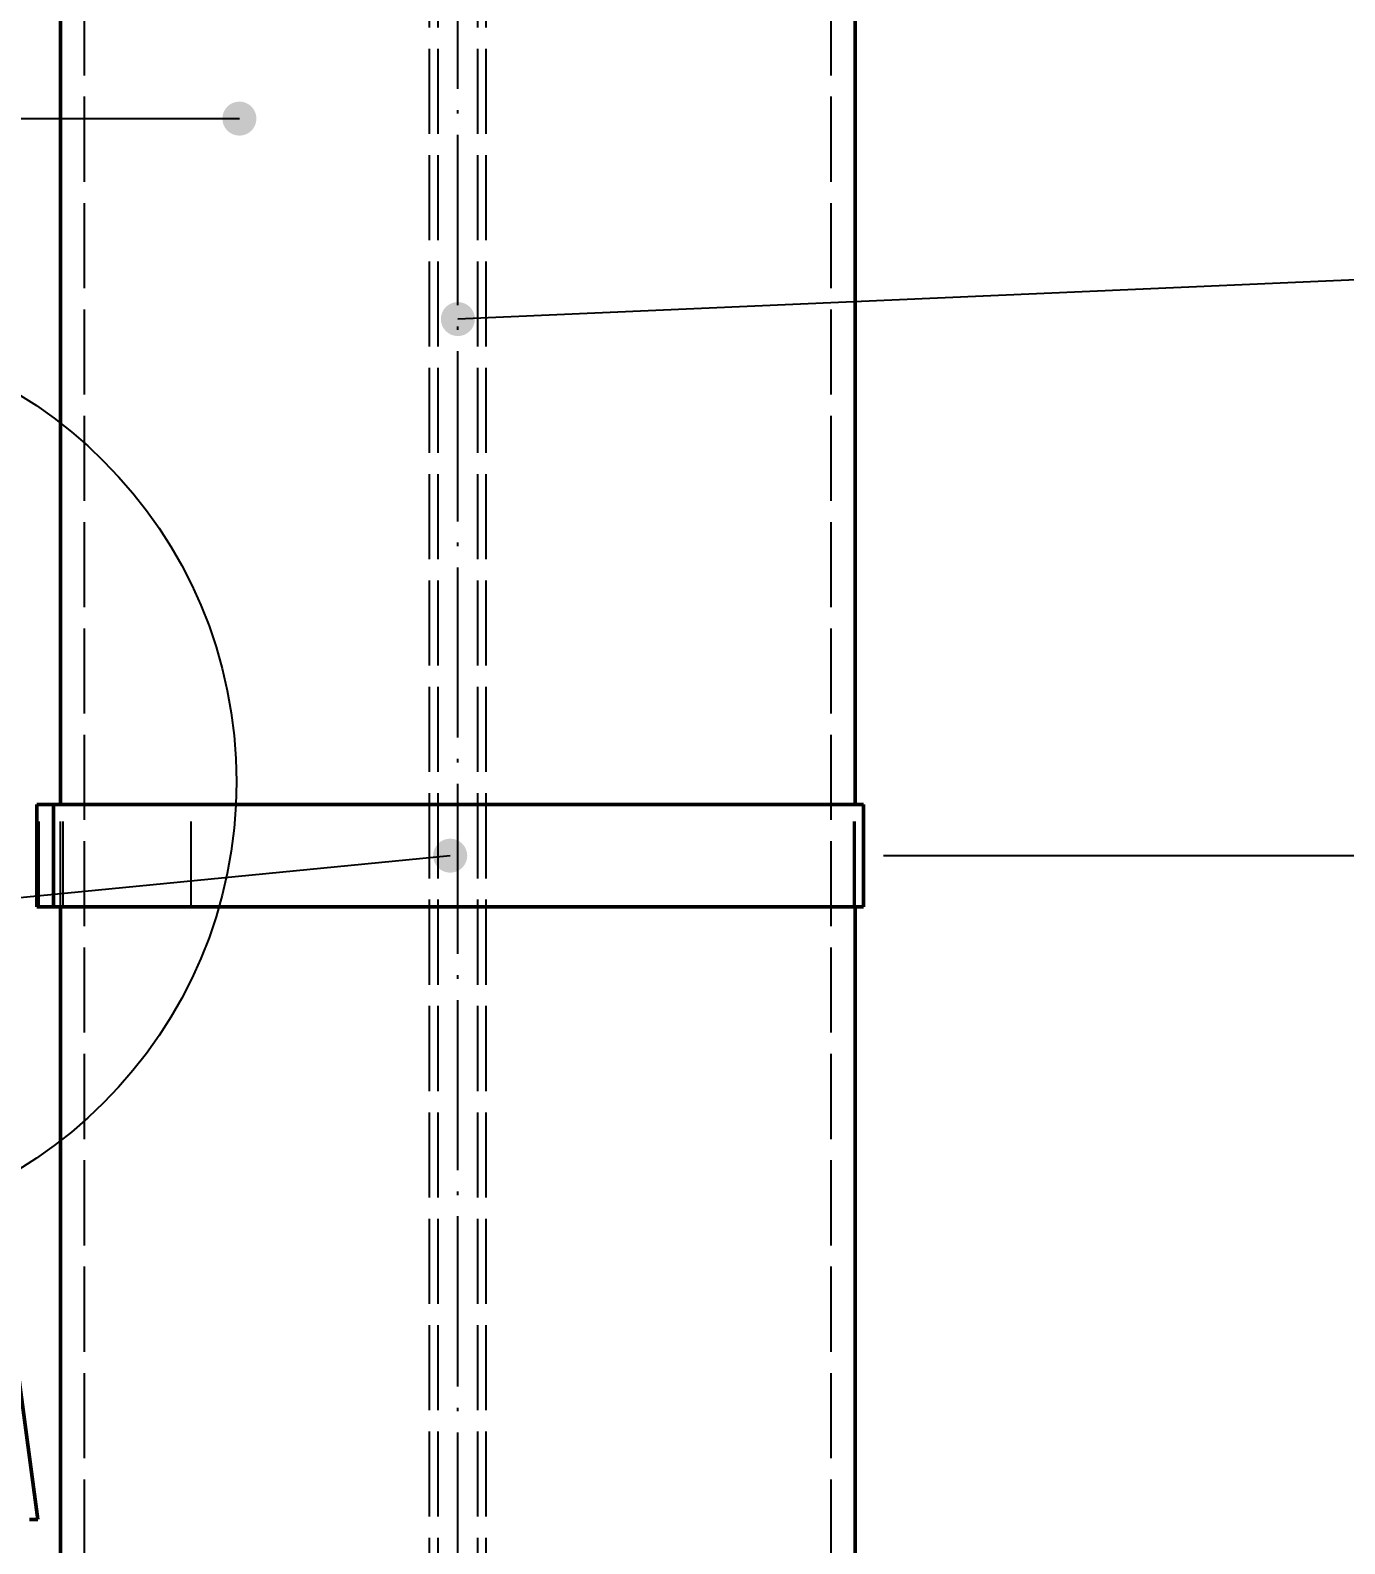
# Model space of a CAD drawing. Header units: millimetres. Extents: x 0 to 420, y 0 to 297.
# Drawn here: x 81.7 to 128.1, y 136.6 to 189.9 of the extents above; entities that cross this region are included whole.
import ezdxf

# ---------------------------------------------------------------- set-up
doc = ezdxf.new("R2010")
doc.units = ezdxf.units.MM
doc.linetypes.add('ISO02-TRAZOS', pattern=[3.75, 3, -0.75])
doc.linetypes.add('ISO04-TRAZO-PUNTO', pattern=[7.625, 6, -0.75, 0.125, -0.75])
for name, color, linetype, lineweight in [('01-VISIBLE', 7, 'CONTINUOUS', 50), ('02-OCULTA', 4, 'ISO02-TRAZOS', 25), ('03-EJE', 1, 'ISO04-TRAZO-PUNTO', 25), ('04-COTA', 3, 'CONTINUOUS', 25), ('08-FINA', 5, 'CONTINUOUS', 25)]:
    doc.layers.add(name, color=color, linetype=linetype, lineweight=lineweight)
doc.styles.add('ISO3098', font='isocpeur.ttf')
doc.dimstyles.new('FLAMA-ISO', dxfattribs={"dimtxt": 3.5, "dimasz": 3, "dimexe": 2, "dimexo": 1, "dimgap": 1, "dimtad": 1, "dimdec": 1, "dimtxsty": 'ISO3098', "dimcen": 2.5, "dimclrd": 3, "dimclre": 3, "dimclrt": 3, "dimazin": 3, "dimtfac": 1, "dimtmove": 0, "dimatfit": 3, "dimlwd": 25, "dimlwe": 25})

msp = doc.modelspace()

# ---------------------------------------------------------------- hatches: boundary and pattern name
at = {"layer": '08-FINA'}
h = msp.add_hatch(color=7, dxfattribs=at)
h.dxf.hatch_style = 1
edge = h.paths.add_edge_path()
edge.add_arc((89.1, 186.825), 0.6, 0, 360)
h = msp.add_hatch(color=7, dxfattribs=at)
h.dxf.hatch_style = 1
edge = h.paths.add_edge_path()
edge.add_arc((96.8, 179.758), 0.6, 0, 360)
h = msp.add_hatch(color=7, dxfattribs=at)
h.dxf.hatch_style = 1
edge = h.paths.add_edge_path()
edge.add_arc((96.53, 160.84), 0.6, 0, 360)

# ---------------------------------------------------------------- linework, layer by layer
at = {"layer": '01-VISIBLE'}
for p, q in [((82.8, 162.64), (82.8, 234.9)), ((110.8, 162.64), (110.8, 234.9)), ((75, 189.44), (82, 137.44)), ((81.96, 162.64), (82.55, 162.64)), ((81.96, 159.04), (81.96, 162.64)), ((82.55, 159.04), (82.55, 162.64)), ((111.1, 159.04), (111.1, 162.64)), ((81.96, 159.04), (82.55, 159.04)), ((82.8, 124.6), (82.8, 159.04)), ((110.8, 124.6), (110.8, 159.04))]:
    msp.add_line(p, q, dxfattribs=at)
for points in [[(82.55, 162.64), (82.651, 162.64), (82.751, 162.64), (82.851, 162.64), (82.951, 162.64), (83.051, 162.64), (83.151, 162.64), (83.252, 162.64), (83.352, 162.64), (83.452, 162.64), (83.552, 162.64), (83.652, 162.64), (83.753, 162.64), (83.853, 162.64), (83.953, 162.64), (84.053, 162.64), (84.153, 162.64), (84.253, 162.64), (84.354, 162.64), (84.454, 162.64), (84.554, 162.64), (84.654, 162.64), (84.754, 162.64), (84.854, 162.64), (84.955, 162.64), (85.055, 162.64), (85.155, 162.64), (85.255, 162.64), (85.355, 162.64), (85.455, 162.64), (85.556, 162.64), (85.656, 162.64), (85.756, 162.64), (85.856, 162.64), (85.956, 162.64), (86.057, 162.64), (86.157, 162.64), (86.257, 162.64), (86.357, 162.64), (86.457, 162.64), (86.557, 162.64), (86.658, 162.64), (86.758, 162.64), (86.858, 162.64), (86.958, 162.64), (87.058, 162.64), (87.158, 162.64), (87.259, 162.64), (87.359, 162.64), (87.459, 162.64), (87.559, 162.64), (87.659, 162.64), (87.759, 162.64), (87.86, 162.64), (87.96, 162.64), (88.06, 162.64), (88.16, 162.64), (88.26, 162.64), (88.361, 162.64), (88.461, 162.64), (88.561, 162.64), (88.661, 162.64), (88.761, 162.64), (88.861, 162.64), (88.962, 162.64), (89.062, 162.64), (89.162, 162.64), (89.262, 162.64), (89.362, 162.64), (89.462, 162.64), (89.563, 162.64), (89.663, 162.64), (89.763, 162.64), (89.863, 162.64), (89.963, 162.64), (90.063, 162.64), (90.164, 162.64), (90.264, 162.64), (90.364, 162.64), (90.464, 162.64), (90.564, 162.64), (90.665, 162.64), (90.765, 162.64), (90.865, 162.64), (90.965, 162.64), (91.065, 162.64), (91.165, 162.64), (91.266, 162.64), (91.366, 162.64), (91.466, 162.64), (91.566, 162.64), (91.666, 162.64), (91.766, 162.64), (91.867, 162.64), (91.967, 162.64), (92.067, 162.64), (92.167, 162.64), (92.267, 162.64), (92.367, 162.64), (92.468, 162.64), (92.568, 162.64), (92.668, 162.64), (92.768, 162.64), (92.868, 162.64), (92.969, 162.64), (93.069, 162.64), (93.169, 162.64), (93.269, 162.64), (93.369, 162.64), (93.469, 162.64), (93.57, 162.64), (93.67, 162.64), (93.77, 162.64), (93.87, 162.64), (93.97, 162.64), (94.07, 162.64), (94.171, 162.64), (94.271, 162.64), (94.371, 162.64), (94.471, 162.64), (94.571, 162.64), (94.671, 162.64), (94.772, 162.64), (94.872, 162.64), (94.972, 162.64), (95.072, 162.64), (95.172, 162.64), (95.273, 162.64), (95.373, 162.64), (95.473, 162.64), (95.573, 162.64), (95.673, 162.64), (95.773, 162.64), (95.874, 162.64), (95.974, 162.64), (96.074, 162.64), (96.174, 162.64), (96.274, 162.64), (96.374, 162.64), (96.475, 162.64), (96.575, 162.64), (96.675, 162.64), (96.775, 162.64), (96.875, 162.64), (96.975, 162.64), (97.076, 162.64), (97.176, 162.64), (97.276, 162.64), (97.376, 162.64), (97.476, 162.64), (97.577, 162.64), (97.677, 162.64), (97.777, 162.64), (97.877, 162.64), (97.977, 162.64), (98.077, 162.64), (98.178, 162.64), (98.278, 162.64), (98.378, 162.64), (98.478, 162.64), (98.578, 162.64), (98.678, 162.64), (98.779, 162.64), (98.879, 162.64), (98.979, 162.64), (99.079, 162.64), (99.179, 162.64), (99.279, 162.64), (99.38, 162.64), (99.48, 162.64), (99.58, 162.64), (99.68, 162.64), (99.78, 162.64), (99.881, 162.64), (99.981, 162.64), (100.081, 162.64), (100.181, 162.64), (100.281, 162.64), (100.381, 162.64), (100.482, 162.64), (100.582, 162.64), (100.682, 162.64), (100.782, 162.64), (100.882, 162.64), (100.982, 162.64), (101.083, 162.64), (101.183, 162.64), (101.283, 162.64), (101.383, 162.64), (101.483, 162.64), (101.583, 162.64), (101.684, 162.64), (101.784, 162.64), (101.884, 162.64), (101.984, 162.64), (102.084, 162.64), (102.185, 162.64), (102.285, 162.64), (102.385, 162.64), (102.485, 162.64), (102.585, 162.64), (102.685, 162.64), (102.786, 162.64), (102.886, 162.64), (102.986, 162.64), (103.086, 162.64), (103.186, 162.64), (103.286, 162.64), (103.387, 162.64), (103.487, 162.64), (103.587, 162.64), (103.687, 162.64), (103.787, 162.64), (103.887, 162.64), (103.988, 162.64), (104.088, 162.64), (104.188, 162.64), (104.288, 162.64), (104.388, 162.64), (104.489, 162.64), (104.589, 162.64), (104.689, 162.64), (104.789, 162.64), (104.889, 162.64), (104.989, 162.64), (105.09, 162.64), (105.19, 162.64), (105.29, 162.64), (105.39, 162.64), (105.49, 162.64), (105.59, 162.64), (105.691, 162.64), (105.791, 162.64), (105.891, 162.64), (105.991, 162.64), (106.091, 162.64), (106.191, 162.64), (106.292, 162.64), (106.392, 162.64), (106.492, 162.64), (106.592, 162.64), (106.692, 162.64), (106.793, 162.64), (106.893, 162.64), (106.993, 162.64), (107.093, 162.64), (107.193, 162.64), (107.293, 162.64), (107.394, 162.64), (107.494, 162.64), (107.594, 162.64), (107.694, 162.64), (107.794, 162.64), (107.894, 162.64), (107.995, 162.64), (108.095, 162.64), (108.195, 162.64), (108.295, 162.64), (108.395, 162.64), (108.495, 162.64), (108.596, 162.64), (108.696, 162.64), (108.796, 162.64), (108.896, 162.64), (108.996, 162.64), (109.097, 162.64), (109.197, 162.64), (109.297, 162.64), (109.397, 162.64), (109.497, 162.64), (109.597, 162.64), (109.698, 162.64), (109.798, 162.64), (109.898, 162.64), (109.998, 162.64), (110.098, 162.64), (110.198, 162.64), (110.299, 162.64), (110.399, 162.64), (110.499, 162.64), (110.599, 162.64), (110.699, 162.64), (110.799, 162.64), (110.9, 162.64), (111, 162.64), (111.1, 162.64)], [(82.55, 159.04), (82.651, 159.04), (82.751, 159.04), (82.851, 159.04), (82.951, 159.04), (83.051, 159.04), (83.151, 159.04), (83.252, 159.04), (83.352, 159.04), (83.452, 159.04), (83.552, 159.04), (83.652, 159.04), (83.753, 159.04), (83.853, 159.04), (83.953, 159.04), (84.053, 159.04), (84.153, 159.04), (84.253, 159.04), (84.354, 159.04), (84.454, 159.04), (84.554, 159.04), (84.654, 159.04), (84.754, 159.04), (84.854, 159.04), (84.955, 159.04), (85.055, 159.04), (85.155, 159.04), (85.255, 159.04), (85.355, 159.04), (85.455, 159.04), (85.556, 159.04), (85.656, 159.04), (85.756, 159.04), (85.856, 159.04), (85.956, 159.04), (86.057, 159.04), (86.157, 159.04), (86.257, 159.04), (86.357, 159.04), (86.457, 159.04), (86.557, 159.04), (86.658, 159.04), (86.758, 159.04), (86.858, 159.04), (86.958, 159.04), (87.058, 159.04), (87.158, 159.04), (87.259, 159.04), (87.359, 159.04), (87.459, 159.04), (87.559, 159.04), (87.659, 159.04), (87.759, 159.04), (87.86, 159.04), (87.96, 159.04), (88.06, 159.04), (88.16, 159.04), (88.26, 159.04), (88.361, 159.04), (88.461, 159.04), (88.561, 159.04), (88.661, 159.04), (88.761, 159.04), (88.861, 159.04), (88.962, 159.04), (89.062, 159.04), (89.162, 159.04), (89.262, 159.04), (89.362, 159.04), (89.462, 159.04), (89.563, 159.04), (89.663, 159.04), (89.763, 159.04), (89.863, 159.04), (89.963, 159.04), (90.063, 159.04), (90.164, 159.04), (90.264, 159.04), (90.364, 159.04), (90.464, 159.04), (90.564, 159.04), (90.665, 159.04), (90.765, 159.04), (90.865, 159.04), (90.965, 159.04), (91.065, 159.04), (91.165, 159.04), (91.266, 159.04), (91.366, 159.04), (91.466, 159.04), (91.566, 159.04), (91.666, 159.04), (91.766, 159.04), (91.867, 159.04), (91.967, 159.04), (92.067, 159.04), (92.167, 159.04), (92.267, 159.04), (92.367, 159.04), (92.468, 159.04), (92.568, 159.04), (92.668, 159.04), (92.768, 159.04), (92.868, 159.04), (92.969, 159.04), (93.069, 159.04), (93.169, 159.04), (93.269, 159.04), (93.369, 159.04), (93.469, 159.04), (93.57, 159.04), (93.67, 159.04), (93.77, 159.04), (93.87, 159.04), (93.97, 159.04), (94.07, 159.04), (94.171, 159.04), (94.271, 159.04), (94.371, 159.04), (94.471, 159.04), (94.571, 159.04), (94.671, 159.04), (94.772, 159.04), (94.872, 159.04), (94.972, 159.04), (95.072, 159.04), (95.172, 159.04), (95.273, 159.04), (95.373, 159.04), (95.473, 159.04), (95.573, 159.04), (95.673, 159.04), (95.773, 159.04), (95.874, 159.04), (95.974, 159.04), (96.074, 159.04), (96.174, 159.04), (96.274, 159.04), (96.374, 159.04), (96.475, 159.04), (96.575, 159.04), (96.675, 159.04), (96.775, 159.04), (96.875, 159.04), (96.975, 159.04), (97.076, 159.04), (97.176, 159.04), (97.276, 159.04), (97.376, 159.04), (97.476, 159.04), (97.577, 159.04), (97.677, 159.04), (97.777, 159.04), (97.877, 159.04), (97.977, 159.04), (98.077, 159.04), (98.178, 159.04), (98.278, 159.04), (98.378, 159.04), (98.478, 159.04), (98.578, 159.04), (98.678, 159.04), (98.779, 159.04), (98.879, 159.04), (98.979, 159.04), (99.079, 159.04), (99.179, 159.04), (99.279, 159.04), (99.38, 159.04), (99.48, 159.04), (99.58, 159.04), (99.68, 159.04), (99.78, 159.04), (99.881, 159.04), (99.981, 159.04), (100.081, 159.04), (100.181, 159.04), (100.281, 159.04), (100.381, 159.04), (100.482, 159.04), (100.582, 159.04), (100.682, 159.04), (100.782, 159.04), (100.882, 159.04), (100.982, 159.04), (101.083, 159.04), (101.183, 159.04), (101.283, 159.04), (101.383, 159.04), (101.483, 159.04), (101.583, 159.04), (101.684, 159.04), (101.784, 159.04), (101.884, 159.04), (101.984, 159.04), (102.084, 159.04), (102.185, 159.04), (102.285, 159.04), (102.385, 159.04), (102.485, 159.04), (102.585, 159.04), (102.685, 159.04), (102.786, 159.04), (102.886, 159.04), (102.986, 159.04), (103.086, 159.04), (103.186, 159.04), (103.286, 159.04), (103.387, 159.04), (103.487, 159.04), (103.587, 159.04), (103.687, 159.04), (103.787, 159.04), (103.887, 159.04), (103.988, 159.04), (104.088, 159.04), (104.188, 159.04), (104.288, 159.04), (104.388, 159.04), (104.489, 159.04), (104.589, 159.04), (104.689, 159.04), (104.789, 159.04), (104.889, 159.04), (104.989, 159.04), (105.09, 159.04), (105.19, 159.04), (105.29, 159.04), (105.39, 159.04), (105.49, 159.04), (105.59, 159.04), (105.691, 159.04), (105.791, 159.04), (105.891, 159.04), (105.991, 159.04), (106.091, 159.04), (106.191, 159.04), (106.292, 159.04), (106.392, 159.04), (106.492, 159.04), (106.592, 159.04), (106.692, 159.04), (106.793, 159.04), (106.893, 159.04), (106.993, 159.04), (107.093, 159.04), (107.193, 159.04), (107.293, 159.04), (107.394, 159.04), (107.494, 159.04), (107.594, 159.04), (107.694, 159.04), (107.794, 159.04), (107.894, 159.04), (107.995, 159.04), (108.095, 159.04), (108.195, 159.04), (108.295, 159.04), (108.395, 159.04), (108.495, 159.04), (108.596, 159.04), (108.696, 159.04), (108.796, 159.04), (108.896, 159.04), (108.996, 159.04), (109.097, 159.04), (109.197, 159.04), (109.297, 159.04), (109.397, 159.04), (109.497, 159.04), (109.597, 159.04), (109.698, 159.04), (109.798, 159.04), (109.898, 159.04), (109.998, 159.04), (110.098, 159.04), (110.198, 159.04), (110.299, 159.04), (110.399, 159.04), (110.499, 159.04), (110.599, 159.04), (110.699, 159.04), (110.799, 159.04), (110.9, 159.04), (111, 159.04), (111.1, 159.04)], [(82, 137.44), (81.9, 137.44), (81.8, 137.44), (81.7, 137.44)]]:
    msp.add_lwpolyline(points, dxfattribs=at)
at = {"layer": '02-OCULTA'}
for p, q in [((95.8, 115.04), (95.8, 244.476)), ((96.1, 115.04), (96.1, 244.476)), ((97.5, 115.04), (97.5, 244.476)), ((97.8, 115.04), (97.8, 244.476)), ((83.64, 124.6), (83.64, 234.9)), ((109.96, 124.6), (109.96, 234.9)), ((81.96, 159.04), (81.96, 162.64)), ((81.96, 162.64), (82.55, 162.64)), ((82.04, 159.04), (82.04, 162.64)), ((82.55, 159.04), (82.55, 162.64)), ((82.8, 159.04), (82.8, 162.64)), ((82.892, 162.64), (87.4, 162.64)), ((82.892, 162.64), (87.4, 162.64)), ((82.892, 159.04), (82.892, 162.64)), ((82.892, 159.04), (82.892, 162.64)), ((87.4, 159.04), (87.4, 162.64)), ((87.4, 159.04), (87.4, 162.64)), ((110.76, 159.04), (110.76, 162.64)), ((110.8, 159.04), (110.8, 162.64)), ((81.96, 159.04), (82.55, 159.04)), ((82.892, 159.04), (87.4, 159.04)), ((82.892, 159.04), (87.4, 159.04))]:
    msp.add_line(p, q, dxfattribs=at)
for points in [[(81.96, 162.64), (81.973, 162.64), (81.987, 162.64), (82, 162.64), (82.013, 162.64), (82.027, 162.64), (82.04, 162.64)], [(82.04, 162.64), (82.027, 162.64), (82.013, 162.64), (82, 162.64), (81.987, 162.64), (81.973, 162.64), (81.96, 162.64)], [(111.1, 162.64), (111, 162.64), (110.9, 162.64), (110.799, 162.64), (110.699, 162.64), (110.599, 162.64), (110.499, 162.64), (110.399, 162.64), (110.299, 162.64), (110.198, 162.64), (110.098, 162.64), (109.998, 162.64), (109.898, 162.64), (109.798, 162.64), (109.698, 162.64), (109.597, 162.64), (109.497, 162.64), (109.397, 162.64), (109.297, 162.64), (109.197, 162.64), (109.097, 162.64), (108.996, 162.64), (108.896, 162.64), (108.796, 162.64), (108.696, 162.64), (108.596, 162.64), (108.495, 162.64), (108.395, 162.64), (108.295, 162.64), (108.195, 162.64), (108.095, 162.64), (107.995, 162.64), (107.894, 162.64), (107.794, 162.64), (107.694, 162.64), (107.594, 162.64), (107.494, 162.64), (107.394, 162.64), (107.293, 162.64), (107.193, 162.64), (107.093, 162.64), (106.993, 162.64), (106.893, 162.64), (106.793, 162.64), (106.692, 162.64), (106.592, 162.64), (106.492, 162.64), (106.392, 162.64), (106.292, 162.64), (106.191, 162.64), (106.091, 162.64), (105.991, 162.64), (105.891, 162.64), (105.791, 162.64), (105.691, 162.64), (105.59, 162.64), (105.49, 162.64), (105.39, 162.64), (105.29, 162.64), (105.19, 162.64), (105.09, 162.64), (104.989, 162.64), (104.889, 162.64), (104.789, 162.64), (104.689, 162.64), (104.589, 162.64), (104.489, 162.64), (104.388, 162.64), (104.288, 162.64), (104.188, 162.64), (104.088, 162.64), (103.988, 162.64), (103.887, 162.64), (103.787, 162.64), (103.687, 162.64), (103.587, 162.64), (103.487, 162.64), (103.387, 162.64), (103.286, 162.64), (103.186, 162.64), (103.086, 162.64), (102.986, 162.64), (102.886, 162.64), (102.786, 162.64), (102.685, 162.64), (102.585, 162.64), (102.485, 162.64), (102.385, 162.64), (102.285, 162.64), (102.185, 162.64), (102.084, 162.64), (101.984, 162.64), (101.884, 162.64), (101.784, 162.64), (101.684, 162.64), (101.583, 162.64), (101.483, 162.64), (101.383, 162.64), (101.283, 162.64), (101.183, 162.64), (101.083, 162.64), (100.982, 162.64), (100.882, 162.64), (100.782, 162.64), (100.682, 162.64), (100.582, 162.64), (100.482, 162.64), (100.381, 162.64), (100.281, 162.64), (100.181, 162.64), (100.081, 162.64), (99.981, 162.64), (99.881, 162.64), (99.78, 162.64), (99.68, 162.64), (99.58, 162.64), (99.48, 162.64), (99.38, 162.64), (99.279, 162.64), (99.179, 162.64), (99.079, 162.64), (98.979, 162.64), (98.879, 162.64), (98.779, 162.64), (98.678, 162.64), (98.578, 162.64), (98.478, 162.64), (98.378, 162.64), (98.278, 162.64), (98.178, 162.64), (98.077, 162.64), (97.977, 162.64), (97.877, 162.64), (97.777, 162.64), (97.677, 162.64), (97.577, 162.64), (97.476, 162.64), (97.376, 162.64), (97.276, 162.64), (97.176, 162.64), (97.076, 162.64), (96.975, 162.64), (96.875, 162.64), (96.775, 162.64), (96.675, 162.64), (96.575, 162.64), (96.475, 162.64), (96.374, 162.64), (96.274, 162.64), (96.174, 162.64), (96.074, 162.64), (95.974, 162.64), (95.874, 162.64), (95.773, 162.64), (95.673, 162.64), (95.573, 162.64), (95.473, 162.64), (95.373, 162.64), (95.273, 162.64), (95.172, 162.64), (95.072, 162.64), (94.972, 162.64), (94.872, 162.64), (94.772, 162.64), (94.671, 162.64), (94.571, 162.64), (94.471, 162.64), (94.371, 162.64), (94.271, 162.64), (94.171, 162.64), (94.07, 162.64), (93.97, 162.64), (93.87, 162.64), (93.77, 162.64), (93.67, 162.64), (93.57, 162.64), (93.469, 162.64), (93.369, 162.64), (93.269, 162.64), (93.169, 162.64), (93.069, 162.64), (92.969, 162.64), (92.868, 162.64), (92.768, 162.64), (92.668, 162.64), (92.568, 162.64), (92.468, 162.64), (92.367, 162.64), (92.267, 162.64), (92.167, 162.64), (92.067, 162.64), (91.967, 162.64), (91.867, 162.64), (91.766, 162.64), (91.666, 162.64), (91.566, 162.64), (91.466, 162.64), (91.366, 162.64), (91.266, 162.64), (91.165, 162.64), (91.065, 162.64), (90.965, 162.64), (90.865, 162.64), (90.765, 162.64), (90.665, 162.64), (90.564, 162.64), (90.464, 162.64), (90.364, 162.64), (90.264, 162.64), (90.164, 162.64), (90.063, 162.64), (89.963, 162.64), (89.863, 162.64), (89.763, 162.64), (89.663, 162.64), (89.563, 162.64), (89.462, 162.64), (89.362, 162.64), (89.262, 162.64), (89.162, 162.64), (89.062, 162.64), (88.962, 162.64), (88.861, 162.64), (88.761, 162.64), (88.661, 162.64), (88.561, 162.64), (88.461, 162.64), (88.361, 162.64), (88.26, 162.64), (88.16, 162.64), (88.06, 162.64), (87.96, 162.64), (87.86, 162.64), (87.759, 162.64), (87.659, 162.64), (87.559, 162.64), (87.459, 162.64), (87.359, 162.64), (87.259, 162.64), (87.158, 162.64), (87.058, 162.64), (86.958, 162.64), (86.858, 162.64), (86.758, 162.64), (86.658, 162.64), (86.557, 162.64), (86.457, 162.64), (86.357, 162.64), (86.257, 162.64), (86.157, 162.64), (86.057, 162.64), (85.956, 162.64), (85.856, 162.64), (85.756, 162.64), (85.656, 162.64), (85.556, 162.64), (85.455, 162.64), (85.355, 162.64), (85.255, 162.64), (85.155, 162.64), (85.055, 162.64), (84.955, 162.64), (84.854, 162.64), (84.754, 162.64), (84.654, 162.64), (84.554, 162.64), (84.454, 162.64), (84.354, 162.64), (84.253, 162.64), (84.153, 162.64), (84.053, 162.64), (83.953, 162.64), (83.853, 162.64), (83.753, 162.64), (83.652, 162.64), (83.552, 162.64), (83.452, 162.64), (83.352, 162.64), (83.252, 162.64), (83.151, 162.64), (83.051, 162.64), (82.951, 162.64), (82.851, 162.64), (82.751, 162.64), (82.651, 162.64), (82.55, 162.64)], [(82.892, 162.64), (82.992, 162.64), (83.092, 162.64), (83.192, 162.64), (83.293, 162.64), (83.393, 162.64), (83.493, 162.64), (83.593, 162.64), (83.694, 162.64), (83.794, 162.64), (83.894, 162.64), (83.994, 162.64), (84.095, 162.64), (84.195, 162.64), (84.295, 162.64), (84.395, 162.64), (84.496, 162.64), (84.596, 162.64), (84.696, 162.64), (84.796, 162.64), (84.897, 162.64), (84.997, 162.64), (85.097, 162.64), (85.197, 162.64), (85.298, 162.64), (85.398, 162.64), (85.498, 162.64), (85.598, 162.64), (85.699, 162.64), (85.799, 162.64), (85.899, 162.64), (85.999, 162.64), (86.1, 162.64), (86.2, 162.64), (86.3, 162.64), (86.4, 162.64), (86.501, 162.64), (86.601, 162.64), (86.701, 162.64), (86.801, 162.64), (86.902, 162.64), (87.002, 162.64), (87.102, 162.64), (87.202, 162.64), (87.302, 162.64), (87.403, 162.64), (87.503, 162.64), (87.603, 162.64), (87.703, 162.64), (87.804, 162.64), (87.904, 162.64), (88.004, 162.64), (88.104, 162.64), (88.205, 162.64), (88.305, 162.64), (88.405, 162.64), (88.505, 162.64), (88.606, 162.64), (88.706, 162.64), (88.806, 162.64), (88.906, 162.64), (89.007, 162.64), (89.107, 162.64), (89.207, 162.64), (89.307, 162.64), (89.408, 162.64), (89.508, 162.64), (89.608, 162.64), (89.708, 162.64), (89.809, 162.64), (89.909, 162.64), (90.009, 162.64), (90.109, 162.64), (90.21, 162.64), (90.31, 162.64), (90.41, 162.64), (90.51, 162.64), (90.611, 162.64), (90.711, 162.64), (90.811, 162.64), (90.911, 162.64), (91.012, 162.64), (91.112, 162.64), (91.212, 162.64), (91.312, 162.64), (91.413, 162.64), (91.513, 162.64), (91.613, 162.64), (91.713, 162.64), (91.814, 162.64), (91.914, 162.64), (92.014, 162.64), (92.114, 162.64), (92.215, 162.64), (92.315, 162.64), (92.415, 162.64), (92.515, 162.64), (92.616, 162.64), (92.716, 162.64), (92.816, 162.64), (92.916, 162.64), (93.016, 162.64), (93.117, 162.64), (93.217, 162.64), (93.317, 162.64), (93.417, 162.64), (93.518, 162.64), (93.618, 162.64), (93.718, 162.64), (93.818, 162.64), (93.919, 162.64), (94.019, 162.64), (94.119, 162.64), (94.219, 162.64), (94.32, 162.64), (94.42, 162.64), (94.52, 162.64), (94.62, 162.64), (94.721, 162.64), (94.821, 162.64), (94.921, 162.64), (95.021, 162.64), (95.122, 162.64), (95.222, 162.64), (95.322, 162.64), (95.422, 162.64), (95.523, 162.64), (95.623, 162.64), (95.723, 162.64), (95.823, 162.64), (95.924, 162.64), (96.024, 162.64), (96.124, 162.64), (96.224, 162.64), (96.325, 162.64), (96.425, 162.64), (96.525, 162.64), (96.625, 162.64), (96.726, 162.64), (96.826, 162.64), (96.926, 162.64), (97.026, 162.64), (97.127, 162.64), (97.227, 162.64), (97.327, 162.64), (97.427, 162.64), (97.528, 162.64), (97.628, 162.64), (97.728, 162.64), (97.828, 162.64), (97.929, 162.64), (98.029, 162.64), (98.129, 162.64), (98.229, 162.64), (98.33, 162.64), (98.43, 162.64), (98.53, 162.64), (98.63, 162.64), (98.731, 162.64), (98.831, 162.64), (98.931, 162.64), (99.031, 162.64), (99.131, 162.64), (99.232, 162.64), (99.332, 162.64), (99.432, 162.64), (99.532, 162.64), (99.633, 162.64), (99.733, 162.64), (99.833, 162.64), (99.933, 162.64), (100.034, 162.64), (100.134, 162.64), (100.234, 162.64), (100.334, 162.64), (100.435, 162.64), (100.535, 162.64), (100.635, 162.64), (100.735, 162.64), (100.836, 162.64), (100.936, 162.64), (101.036, 162.64), (101.136, 162.64), (101.237, 162.64), (101.337, 162.64), (101.437, 162.64), (101.537, 162.64), (101.638, 162.64), (101.738, 162.64), (101.838, 162.64), (101.938, 162.64), (102.039, 162.64), (102.139, 162.64), (102.239, 162.64), (102.339, 162.64), (102.44, 162.64), (102.54, 162.64), (102.64, 162.64), (102.74, 162.64), (102.841, 162.64), (102.941, 162.64), (103.041, 162.64), (103.141, 162.64), (103.242, 162.64), (103.342, 162.64), (103.442, 162.64), (103.542, 162.64), (103.643, 162.64), (103.743, 162.64), (103.843, 162.64), (103.943, 162.64), (104.044, 162.64), (104.144, 162.64), (104.244, 162.64), (104.344, 162.64), (104.445, 162.64), (104.545, 162.64), (104.645, 162.64), (104.745, 162.64), (104.845, 162.64), (104.946, 162.64), (105.046, 162.64), (105.146, 162.64), (105.246, 162.64), (105.347, 162.64), (105.447, 162.64), (105.547, 162.64), (105.647, 162.64), (105.748, 162.64), (105.848, 162.64), (105.948, 162.64), (106.048, 162.64), (106.149, 162.64), (106.249, 162.64), (106.349, 162.64), (106.449, 162.64), (106.55, 162.64), (106.65, 162.64), (106.75, 162.64), (106.85, 162.64), (106.951, 162.64), (107.051, 162.64), (107.151, 162.64), (107.251, 162.64), (107.352, 162.64), (107.452, 162.64), (107.552, 162.64), (107.652, 162.64), (107.753, 162.64), (107.853, 162.64), (107.953, 162.64), (108.053, 162.64), (108.154, 162.64), (108.254, 162.64), (108.354, 162.64), (108.454, 162.64), (108.555, 162.64), (108.655, 162.64), (108.755, 162.64), (108.855, 162.64), (108.956, 162.64), (109.056, 162.64), (109.156, 162.64), (109.256, 162.64), (109.357, 162.64), (109.457, 162.64), (109.557, 162.64), (109.657, 162.64), (109.758, 162.64), (109.858, 162.64), (109.958, 162.64), (110.058, 162.64), (110.159, 162.64), (110.259, 162.64), (110.359, 162.64), (110.459, 162.64), (110.56, 162.64), (110.66, 162.64), (110.76, 162.64)], [(110.76, 162.64), (110.66, 162.64), (110.56, 162.64), (110.459, 162.64), (110.359, 162.64), (110.259, 162.64), (110.159, 162.64), (110.058, 162.64), (109.958, 162.64), (109.858, 162.64), (109.758, 162.64), (109.657, 162.64), (109.557, 162.64), (109.457, 162.64), (109.357, 162.64), (109.256, 162.64), (109.156, 162.64), (109.056, 162.64), (108.956, 162.64), (108.855, 162.64), (108.755, 162.64), (108.655, 162.64), (108.555, 162.64), (108.454, 162.64), (108.354, 162.64), (108.254, 162.64), (108.154, 162.64), (108.053, 162.64), (107.953, 162.64), (107.853, 162.64), (107.753, 162.64), (107.652, 162.64), (107.552, 162.64), (107.452, 162.64), (107.352, 162.64), (107.251, 162.64), (107.151, 162.64), (107.051, 162.64), (106.951, 162.64), (106.85, 162.64), (106.75, 162.64), (106.65, 162.64), (106.55, 162.64), (106.449, 162.64), (106.349, 162.64), (106.249, 162.64), (106.149, 162.64), (106.048, 162.64), (105.948, 162.64), (105.848, 162.64), (105.748, 162.64), (105.647, 162.64), (105.547, 162.64), (105.447, 162.64), (105.347, 162.64), (105.246, 162.64), (105.146, 162.64), (105.046, 162.64), (104.946, 162.64), (104.845, 162.64), (104.745, 162.64), (104.645, 162.64), (104.545, 162.64), (104.445, 162.64), (104.344, 162.64), (104.244, 162.64), (104.144, 162.64), (104.044, 162.64), (103.943, 162.64), (103.843, 162.64), (103.743, 162.64), (103.643, 162.64), (103.542, 162.64), (103.442, 162.64), (103.342, 162.64), (103.242, 162.64), (103.141, 162.64), (103.041, 162.64), (102.941, 162.64), (102.841, 162.64), (102.74, 162.64), (102.64, 162.64), (102.54, 162.64), (102.44, 162.64), (102.339, 162.64), (102.239, 162.64), (102.139, 162.64), (102.039, 162.64), (101.938, 162.64), (101.838, 162.64), (101.738, 162.64), (101.638, 162.64), (101.537, 162.64), (101.437, 162.64), (101.337, 162.64), (101.237, 162.64), (101.136, 162.64), (101.036, 162.64), (100.936, 162.64), (100.836, 162.64), (100.735, 162.64), (100.635, 162.64), (100.535, 162.64), (100.435, 162.64), (100.334, 162.64), (100.234, 162.64), (100.134, 162.64), (100.034, 162.64), (99.933, 162.64), (99.833, 162.64), (99.733, 162.64), (99.633, 162.64), (99.532, 162.64), (99.432, 162.64), (99.332, 162.64), (99.232, 162.64), (99.131, 162.64), (99.031, 162.64), (98.931, 162.64), (98.831, 162.64), (98.731, 162.64), (98.63, 162.64), (98.53, 162.64), (98.43, 162.64), (98.33, 162.64), (98.229, 162.64), (98.129, 162.64), (98.029, 162.64), (97.929, 162.64), (97.828, 162.64), (97.728, 162.64), (97.628, 162.64), (97.528, 162.64), (97.427, 162.64), (97.327, 162.64), (97.227, 162.64), (97.127, 162.64), (97.026, 162.64), (96.926, 162.64), (96.826, 162.64), (96.726, 162.64), (96.625, 162.64), (96.525, 162.64), (96.425, 162.64), (96.325, 162.64), (96.224, 162.64), (96.124, 162.64), (96.024, 162.64), (95.924, 162.64), (95.823, 162.64), (95.723, 162.64), (95.623, 162.64), (95.523, 162.64), (95.422, 162.64), (95.322, 162.64), (95.222, 162.64), (95.122, 162.64), (95.021, 162.64), (94.921, 162.64), (94.821, 162.64), (94.721, 162.64), (94.62, 162.64), (94.52, 162.64), (94.42, 162.64), (94.32, 162.64), (94.219, 162.64), (94.119, 162.64), (94.019, 162.64), (93.919, 162.64), (93.818, 162.64), (93.718, 162.64), (93.618, 162.64), (93.518, 162.64), (93.417, 162.64), (93.317, 162.64), (93.217, 162.64), (93.117, 162.64), (93.016, 162.64), (92.916, 162.64), (92.816, 162.64), (92.716, 162.64), (92.616, 162.64), (92.515, 162.64), (92.415, 162.64), (92.315, 162.64), (92.215, 162.64), (92.114, 162.64), (92.014, 162.64), (91.914, 162.64), (91.814, 162.64), (91.713, 162.64), (91.613, 162.64), (91.513, 162.64), (91.413, 162.64), (91.312, 162.64), (91.212, 162.64), (91.112, 162.64), (91.012, 162.64), (90.911, 162.64), (90.811, 162.64), (90.711, 162.64), (90.611, 162.64), (90.51, 162.64), (90.41, 162.64), (90.31, 162.64), (90.21, 162.64), (90.109, 162.64), (90.009, 162.64), (89.909, 162.64), (89.809, 162.64), (89.708, 162.64), (89.608, 162.64), (89.508, 162.64), (89.408, 162.64), (89.307, 162.64), (89.207, 162.64), (89.107, 162.64), (89.007, 162.64), (88.906, 162.64), (88.806, 162.64), (88.706, 162.64), (88.606, 162.64), (88.505, 162.64), (88.405, 162.64), (88.305, 162.64), (88.205, 162.64), (88.104, 162.64), (88.004, 162.64), (87.904, 162.64), (87.804, 162.64), (87.703, 162.64), (87.603, 162.64), (87.503, 162.64), (87.403, 162.64), (87.302, 162.64), (87.202, 162.64), (87.102, 162.64), (87.002, 162.64), (86.902, 162.64), (86.801, 162.64), (86.701, 162.64), (86.601, 162.64), (86.501, 162.64), (86.4, 162.64), (86.3, 162.64), (86.2, 162.64), (86.1, 162.64), (85.999, 162.64), (85.899, 162.64), (85.799, 162.64), (85.699, 162.64), (85.598, 162.64), (85.498, 162.64), (85.398, 162.64), (85.298, 162.64), (85.197, 162.64), (85.097, 162.64), (84.997, 162.64), (84.897, 162.64), (84.796, 162.64), (84.696, 162.64), (84.596, 162.64), (84.496, 162.64), (84.395, 162.64), (84.295, 162.64), (84.195, 162.64), (84.095, 162.64), (83.994, 162.64), (83.894, 162.64), (83.794, 162.64), (83.694, 162.64), (83.593, 162.64), (83.493, 162.64), (83.393, 162.64), (83.293, 162.64), (83.192, 162.64), (83.092, 162.64), (82.992, 162.64), (82.892, 162.64)], [(81.96, 159.04), (81.973, 159.04), (81.987, 159.04), (82, 159.04), (82.013, 159.04), (82.027, 159.04), (82.04, 159.04)], [(82.04, 159.04), (82.027, 159.04), (82.013, 159.04), (82, 159.04), (81.987, 159.04), (81.973, 159.04), (81.96, 159.04)], [(111.1, 159.04), (111, 159.04), (110.9, 159.04), (110.799, 159.04), (110.699, 159.04), (110.599, 159.04), (110.499, 159.04), (110.399, 159.04), (110.299, 159.04), (110.198, 159.04), (110.098, 159.04), (109.998, 159.04), (109.898, 159.04), (109.798, 159.04), (109.698, 159.04), (109.597, 159.04), (109.497, 159.04), (109.397, 159.04), (109.297, 159.04), (109.197, 159.04), (109.097, 159.04), (108.996, 159.04), (108.896, 159.04), (108.796, 159.04), (108.696, 159.04), (108.596, 159.04), (108.495, 159.04), (108.395, 159.04), (108.295, 159.04), (108.195, 159.04), (108.095, 159.04), (107.995, 159.04), (107.894, 159.04), (107.794, 159.04), (107.694, 159.04), (107.594, 159.04), (107.494, 159.04), (107.394, 159.04), (107.293, 159.04), (107.193, 159.04), (107.093, 159.04), (106.993, 159.04), (106.893, 159.04), (106.793, 159.04), (106.692, 159.04), (106.592, 159.04), (106.492, 159.04), (106.392, 159.04), (106.292, 159.04), (106.191, 159.04), (106.091, 159.04), (105.991, 159.04), (105.891, 159.04), (105.791, 159.04), (105.691, 159.04), (105.59, 159.04), (105.49, 159.04), (105.39, 159.04), (105.29, 159.04), (105.19, 159.04), (105.09, 159.04), (104.989, 159.04), (104.889, 159.04), (104.789, 159.04), (104.689, 159.04), (104.589, 159.04), (104.489, 159.04), (104.388, 159.04), (104.288, 159.04), (104.188, 159.04), (104.088, 159.04), (103.988, 159.04), (103.887, 159.04), (103.787, 159.04), (103.687, 159.04), (103.587, 159.04), (103.487, 159.04), (103.387, 159.04), (103.286, 159.04), (103.186, 159.04), (103.086, 159.04), (102.986, 159.04), (102.886, 159.04), (102.786, 159.04), (102.685, 159.04), (102.585, 159.04), (102.485, 159.04), (102.385, 159.04), (102.285, 159.04), (102.185, 159.04), (102.084, 159.04), (101.984, 159.04), (101.884, 159.04), (101.784, 159.04), (101.684, 159.04), (101.583, 159.04), (101.483, 159.04), (101.383, 159.04), (101.283, 159.04), (101.183, 159.04), (101.083, 159.04), (100.982, 159.04), (100.882, 159.04), (100.782, 159.04), (100.682, 159.04), (100.582, 159.04), (100.482, 159.04), (100.381, 159.04), (100.281, 159.04), (100.181, 159.04), (100.081, 159.04), (99.981, 159.04), (99.881, 159.04), (99.78, 159.04), (99.68, 159.04), (99.58, 159.04), (99.48, 159.04), (99.38, 159.04), (99.279, 159.04), (99.179, 159.04), (99.079, 159.04), (98.979, 159.04), (98.879, 159.04), (98.779, 159.04), (98.678, 159.04), (98.578, 159.04), (98.478, 159.04), (98.378, 159.04), (98.278, 159.04), (98.178, 159.04), (98.077, 159.04), (97.977, 159.04), (97.877, 159.04), (97.777, 159.04), (97.677, 159.04), (97.577, 159.04), (97.476, 159.04), (97.376, 159.04), (97.276, 159.04), (97.176, 159.04), (97.076, 159.04), (96.975, 159.04), (96.875, 159.04), (96.775, 159.04), (96.675, 159.04), (96.575, 159.04), (96.475, 159.04), (96.374, 159.04), (96.274, 159.04), (96.174, 159.04), (96.074, 159.04), (95.974, 159.04), (95.874, 159.04), (95.773, 159.04), (95.673, 159.04), (95.573, 159.04), (95.473, 159.04), (95.373, 159.04), (95.273, 159.04), (95.172, 159.04), (95.072, 159.04), (94.972, 159.04), (94.872, 159.04), (94.772, 159.04), (94.671, 159.04), (94.571, 159.04), (94.471, 159.04), (94.371, 159.04), (94.271, 159.04), (94.171, 159.04), (94.07, 159.04), (93.97, 159.04), (93.87, 159.04), (93.77, 159.04), (93.67, 159.04), (93.57, 159.04), (93.469, 159.04), (93.369, 159.04), (93.269, 159.04), (93.169, 159.04), (93.069, 159.04), (92.969, 159.04), (92.868, 159.04), (92.768, 159.04), (92.668, 159.04), (92.568, 159.04), (92.468, 159.04), (92.367, 159.04), (92.267, 159.04), (92.167, 159.04), (92.067, 159.04), (91.967, 159.04), (91.867, 159.04), (91.766, 159.04), (91.666, 159.04), (91.566, 159.04), (91.466, 159.04), (91.366, 159.04), (91.266, 159.04), (91.165, 159.04), (91.065, 159.04), (90.965, 159.04), (90.865, 159.04), (90.765, 159.04), (90.665, 159.04), (90.564, 159.04), (90.464, 159.04), (90.364, 159.04), (90.264, 159.04), (90.164, 159.04), (90.063, 159.04), (89.963, 159.04), (89.863, 159.04), (89.763, 159.04), (89.663, 159.04), (89.563, 159.04), (89.462, 159.04), (89.362, 159.04), (89.262, 159.04), (89.162, 159.04), (89.062, 159.04), (88.962, 159.04), (88.861, 159.04), (88.761, 159.04), (88.661, 159.04), (88.561, 159.04), (88.461, 159.04), (88.361, 159.04), (88.26, 159.04), (88.16, 159.04), (88.06, 159.04), (87.96, 159.04), (87.86, 159.04), (87.759, 159.04), (87.659, 159.04), (87.559, 159.04), (87.459, 159.04), (87.359, 159.04), (87.259, 159.04), (87.158, 159.04), (87.058, 159.04), (86.958, 159.04), (86.858, 159.04), (86.758, 159.04), (86.658, 159.04), (86.557, 159.04), (86.457, 159.04), (86.357, 159.04), (86.257, 159.04), (86.157, 159.04), (86.057, 159.04), (85.956, 159.04), (85.856, 159.04), (85.756, 159.04), (85.656, 159.04), (85.556, 159.04), (85.455, 159.04), (85.355, 159.04), (85.255, 159.04), (85.155, 159.04), (85.055, 159.04), (84.955, 159.04), (84.854, 159.04), (84.754, 159.04), (84.654, 159.04), (84.554, 159.04), (84.454, 159.04), (84.354, 159.04), (84.253, 159.04), (84.153, 159.04), (84.053, 159.04), (83.953, 159.04), (83.853, 159.04), (83.753, 159.04), (83.652, 159.04), (83.552, 159.04), (83.452, 159.04), (83.352, 159.04), (83.252, 159.04), (83.151, 159.04), (83.051, 159.04), (82.951, 159.04), (82.851, 159.04), (82.751, 159.04), (82.651, 159.04), (82.55, 159.04)], [(110.76, 159.04), (110.66, 159.04), (110.56, 159.04), (110.459, 159.04), (110.359, 159.04), (110.259, 159.04), (110.159, 159.04), (110.058, 159.04), (109.958, 159.04), (109.858, 159.04), (109.758, 159.04), (109.657, 159.04), (109.557, 159.04), (109.457, 159.04), (109.357, 159.04), (109.256, 159.04), (109.156, 159.04), (109.056, 159.04), (108.956, 159.04), (108.855, 159.04), (108.755, 159.04), (108.655, 159.04), (108.555, 159.04), (108.454, 159.04), (108.354, 159.04), (108.254, 159.04), (108.154, 159.04), (108.053, 159.04), (107.953, 159.04), (107.853, 159.04), (107.753, 159.04), (107.652, 159.04), (107.552, 159.04), (107.452, 159.04), (107.352, 159.04), (107.251, 159.04), (107.151, 159.04), (107.051, 159.04), (106.951, 159.04), (106.85, 159.04), (106.75, 159.04), (106.65, 159.04), (106.55, 159.04), (106.449, 159.04), (106.349, 159.04), (106.249, 159.04), (106.149, 159.04), (106.048, 159.04), (105.948, 159.04), (105.848, 159.04), (105.748, 159.04), (105.647, 159.04), (105.547, 159.04), (105.447, 159.04), (105.347, 159.04), (105.246, 159.04), (105.146, 159.04), (105.046, 159.04), (104.946, 159.04), (104.845, 159.04), (104.745, 159.04), (104.645, 159.04), (104.545, 159.04), (104.445, 159.04), (104.344, 159.04), (104.244, 159.04), (104.144, 159.04), (104.044, 159.04), (103.943, 159.04), (103.843, 159.04), (103.743, 159.04), (103.643, 159.04), (103.542, 159.04), (103.442, 159.04), (103.342, 159.04), (103.242, 159.04), (103.141, 159.04), (103.041, 159.04), (102.941, 159.04), (102.841, 159.04), (102.74, 159.04), (102.64, 159.04), (102.54, 159.04), (102.44, 159.04), (102.339, 159.04), (102.239, 159.04), (102.139, 159.04), (102.039, 159.04), (101.938, 159.04), (101.838, 159.04), (101.738, 159.04), (101.638, 159.04), (101.537, 159.04), (101.437, 159.04), (101.337, 159.04), (101.237, 159.04), (101.136, 159.04), (101.036, 159.04), (100.936, 159.04), (100.836, 159.04), (100.735, 159.04), (100.635, 159.04), (100.535, 159.04), (100.435, 159.04), (100.334, 159.04), (100.234, 159.04), (100.134, 159.04), (100.034, 159.04), (99.933, 159.04), (99.833, 159.04), (99.733, 159.04), (99.633, 159.04), (99.532, 159.04), (99.432, 159.04), (99.332, 159.04), (99.232, 159.04), (99.131, 159.04), (99.031, 159.04), (98.931, 159.04), (98.831, 159.04), (98.731, 159.04), (98.63, 159.04), (98.53, 159.04), (98.43, 159.04), (98.33, 159.04), (98.229, 159.04), (98.129, 159.04), (98.029, 159.04), (97.929, 159.04), (97.828, 159.04), (97.728, 159.04), (97.628, 159.04), (97.528, 159.04), (97.427, 159.04), (97.327, 159.04), (97.227, 159.04), (97.127, 159.04), (97.026, 159.04), (96.926, 159.04), (96.826, 159.04), (96.726, 159.04), (96.625, 159.04), (96.525, 159.04), (96.425, 159.04), (96.325, 159.04), (96.224, 159.04), (96.124, 159.04), (96.024, 159.04), (95.924, 159.04), (95.823, 159.04), (95.723, 159.04), (95.623, 159.04), (95.523, 159.04), (95.422, 159.04), (95.322, 159.04), (95.222, 159.04), (95.122, 159.04), (95.021, 159.04), (94.921, 159.04), (94.821, 159.04), (94.721, 159.04), (94.62, 159.04), (94.52, 159.04), (94.42, 159.04), (94.32, 159.04), (94.219, 159.04), (94.119, 159.04), (94.019, 159.04), (93.919, 159.04), (93.818, 159.04), (93.718, 159.04), (93.618, 159.04), (93.518, 159.04), (93.417, 159.04), (93.317, 159.04), (93.217, 159.04), (93.117, 159.04), (93.016, 159.04), (92.916, 159.04), (92.816, 159.04), (92.716, 159.04), (92.616, 159.04), (92.515, 159.04), (92.415, 159.04), (92.315, 159.04), (92.215, 159.04), (92.114, 159.04), (92.014, 159.04), (91.914, 159.04), (91.814, 159.04), (91.713, 159.04), (91.613, 159.04), (91.513, 159.04), (91.413, 159.04), (91.312, 159.04), (91.212, 159.04), (91.112, 159.04), (91.012, 159.04), (90.911, 159.04), (90.811, 159.04), (90.711, 159.04), (90.611, 159.04), (90.51, 159.04), (90.41, 159.04), (90.31, 159.04), (90.21, 159.04), (90.109, 159.04), (90.009, 159.04), (89.909, 159.04), (89.809, 159.04), (89.708, 159.04), (89.608, 159.04), (89.508, 159.04), (89.408, 159.04), (89.307, 159.04), (89.207, 159.04), (89.107, 159.04), (89.007, 159.04), (88.906, 159.04), (88.806, 159.04), (88.706, 159.04), (88.606, 159.04), (88.505, 159.04), (88.405, 159.04), (88.305, 159.04), (88.205, 159.04), (88.104, 159.04), (88.004, 159.04), (87.904, 159.04), (87.804, 159.04), (87.703, 159.04), (87.603, 159.04), (87.503, 159.04), (87.403, 159.04), (87.302, 159.04), (87.202, 159.04), (87.102, 159.04), (87.002, 159.04), (86.902, 159.04), (86.801, 159.04), (86.701, 159.04), (86.601, 159.04), (86.501, 159.04), (86.4, 159.04), (86.3, 159.04), (86.2, 159.04), (86.1, 159.04), (85.999, 159.04), (85.899, 159.04), (85.799, 159.04), (85.699, 159.04), (85.598, 159.04), (85.498, 159.04), (85.398, 159.04), (85.298, 159.04), (85.197, 159.04), (85.097, 159.04), (84.997, 159.04), (84.897, 159.04), (84.796, 159.04), (84.696, 159.04), (84.596, 159.04), (84.496, 159.04), (84.395, 159.04), (84.295, 159.04), (84.195, 159.04), (84.095, 159.04), (83.994, 159.04), (83.894, 159.04), (83.794, 159.04), (83.694, 159.04), (83.593, 159.04), (83.493, 159.04), (83.393, 159.04), (83.293, 159.04), (83.192, 159.04), (83.092, 159.04), (82.992, 159.04), (82.892, 159.04)], [(82.892, 159.04), (82.992, 159.04), (83.092, 159.04), (83.192, 159.04), (83.293, 159.04), (83.393, 159.04), (83.493, 159.04), (83.593, 159.04), (83.694, 159.04), (83.794, 159.04), (83.894, 159.04), (83.994, 159.04), (84.095, 159.04), (84.195, 159.04), (84.295, 159.04), (84.395, 159.04), (84.496, 159.04), (84.596, 159.04), (84.696, 159.04), (84.796, 159.04), (84.897, 159.04), (84.997, 159.04), (85.097, 159.04), (85.197, 159.04), (85.298, 159.04), (85.398, 159.04), (85.498, 159.04), (85.598, 159.04), (85.699, 159.04), (85.799, 159.04), (85.899, 159.04), (85.999, 159.04), (86.1, 159.04), (86.2, 159.04), (86.3, 159.04), (86.4, 159.04), (86.501, 159.04), (86.601, 159.04), (86.701, 159.04), (86.801, 159.04), (86.902, 159.04), (87.002, 159.04), (87.102, 159.04), (87.202, 159.04), (87.302, 159.04), (87.403, 159.04), (87.503, 159.04), (87.603, 159.04), (87.703, 159.04), (87.804, 159.04), (87.904, 159.04), (88.004, 159.04), (88.104, 159.04), (88.205, 159.04), (88.305, 159.04), (88.405, 159.04), (88.505, 159.04), (88.606, 159.04), (88.706, 159.04), (88.806, 159.04), (88.906, 159.04), (89.007, 159.04), (89.107, 159.04), (89.207, 159.04), (89.307, 159.04), (89.408, 159.04), (89.508, 159.04), (89.608, 159.04), (89.708, 159.04), (89.809, 159.04), (89.909, 159.04), (90.009, 159.04), (90.109, 159.04), (90.21, 159.04), (90.31, 159.04), (90.41, 159.04), (90.51, 159.04), (90.611, 159.04), (90.711, 159.04), (90.811, 159.04), (90.911, 159.04), (91.012, 159.04), (91.112, 159.04), (91.212, 159.04), (91.312, 159.04), (91.413, 159.04), (91.513, 159.04), (91.613, 159.04), (91.713, 159.04), (91.814, 159.04), (91.914, 159.04), (92.014, 159.04), (92.114, 159.04), (92.215, 159.04), (92.315, 159.04), (92.415, 159.04), (92.515, 159.04), (92.616, 159.04), (92.716, 159.04), (92.816, 159.04), (92.916, 159.04), (93.016, 159.04), (93.117, 159.04), (93.217, 159.04), (93.317, 159.04), (93.417, 159.04), (93.518, 159.04), (93.618, 159.04), (93.718, 159.04), (93.818, 159.04), (93.919, 159.04), (94.019, 159.04), (94.119, 159.04), (94.219, 159.04), (94.32, 159.04), (94.42, 159.04), (94.52, 159.04), (94.62, 159.04), (94.721, 159.04), (94.821, 159.04), (94.921, 159.04), (95.021, 159.04), (95.122, 159.04), (95.222, 159.04), (95.322, 159.04), (95.422, 159.04), (95.523, 159.04), (95.623, 159.04), (95.723, 159.04), (95.823, 159.04), (95.924, 159.04), (96.024, 159.04), (96.124, 159.04), (96.224, 159.04), (96.325, 159.04), (96.425, 159.04), (96.525, 159.04), (96.625, 159.04), (96.726, 159.04), (96.826, 159.04), (96.926, 159.04), (97.026, 159.04), (97.127, 159.04), (97.227, 159.04), (97.327, 159.04), (97.427, 159.04), (97.528, 159.04), (97.628, 159.04), (97.728, 159.04), (97.828, 159.04), (97.929, 159.04), (98.029, 159.04), (98.129, 159.04), (98.229, 159.04), (98.33, 159.04), (98.43, 159.04), (98.53, 159.04), (98.63, 159.04), (98.731, 159.04), (98.831, 159.04), (98.931, 159.04), (99.031, 159.04), (99.131, 159.04), (99.232, 159.04), (99.332, 159.04), (99.432, 159.04), (99.532, 159.04), (99.633, 159.04), (99.733, 159.04), (99.833, 159.04), (99.933, 159.04), (100.034, 159.04), (100.134, 159.04), (100.234, 159.04), (100.334, 159.04), (100.435, 159.04), (100.535, 159.04), (100.635, 159.04), (100.735, 159.04), (100.836, 159.04), (100.936, 159.04), (101.036, 159.04), (101.136, 159.04), (101.237, 159.04), (101.337, 159.04), (101.437, 159.04), (101.537, 159.04), (101.638, 159.04), (101.738, 159.04), (101.838, 159.04), (101.938, 159.04), (102.039, 159.04), (102.139, 159.04), (102.239, 159.04), (102.339, 159.04), (102.44, 159.04), (102.54, 159.04), (102.64, 159.04), (102.74, 159.04), (102.841, 159.04), (102.941, 159.04), (103.041, 159.04), (103.141, 159.04), (103.242, 159.04), (103.342, 159.04), (103.442, 159.04), (103.542, 159.04), (103.643, 159.04), (103.743, 159.04), (103.843, 159.04), (103.943, 159.04), (104.044, 159.04), (104.144, 159.04), (104.244, 159.04), (104.344, 159.04), (104.445, 159.04), (104.545, 159.04), (104.645, 159.04), (104.745, 159.04), (104.845, 159.04), (104.946, 159.04), (105.046, 159.04), (105.146, 159.04), (105.246, 159.04), (105.347, 159.04), (105.447, 159.04), (105.547, 159.04), (105.647, 159.04), (105.748, 159.04), (105.848, 159.04), (105.948, 159.04), (106.048, 159.04), (106.149, 159.04), (106.249, 159.04), (106.349, 159.04), (106.449, 159.04), (106.55, 159.04), (106.65, 159.04), (106.75, 159.04), (106.85, 159.04), (106.951, 159.04), (107.051, 159.04), (107.151, 159.04), (107.251, 159.04), (107.352, 159.04), (107.452, 159.04), (107.552, 159.04), (107.652, 159.04), (107.753, 159.04), (107.853, 159.04), (107.953, 159.04), (108.053, 159.04), (108.154, 159.04), (108.254, 159.04), (108.354, 159.04), (108.454, 159.04), (108.555, 159.04), (108.655, 159.04), (108.755, 159.04), (108.855, 159.04), (108.956, 159.04), (109.056, 159.04), (109.156, 159.04), (109.256, 159.04), (109.357, 159.04), (109.457, 159.04), (109.557, 159.04), (109.657, 159.04), (109.758, 159.04), (109.858, 159.04), (109.958, 159.04), (110.058, 159.04), (110.159, 159.04), (110.259, 159.04), (110.359, 159.04), (110.459, 159.04), (110.56, 159.04), (110.66, 159.04), (110.76, 159.04)], [(81.7, 137.44), (81.8, 137.44), (81.9, 137.44), (82, 137.44)]]:
    msp.add_lwpolyline(points, dxfattribs=at)
at = {"layer": '03-EJE'}
msp.add_line((96.8, 104), (96.8, 251.876), dxfattribs=at)
at = {"layer": '08-FINA'}
for p, q in [((35, 186.825), (89.1, 186.825)), ((142.002, 181.734), (96.8, 179.758)), ((34.981, 154.829), (96.53, 160.84))]:
    msp.add_line(p, q, dxfattribs=at)
msp.add_circle((73, 163.44), 16, dxfattribs=at)

# ---------------------------------------------------------------- dimensions: what is measured, and where the dimension line sits
at = {"layer": '04-COTA'}
for base, p1, p2 in [((53, 109), (82.8, 109), (93.8, 246.876)), ((135.998, 109), (110.8, 109), (110.8, 160.84))]:
    msp.add_linear_dim(base=base, p1=p1, p2=p2, angle=90, dimstyle='FLAMA-ISO', override={"dimlfac": 5}, dxfattribs=at).render()

doc.saveas('drawing.dxf')
